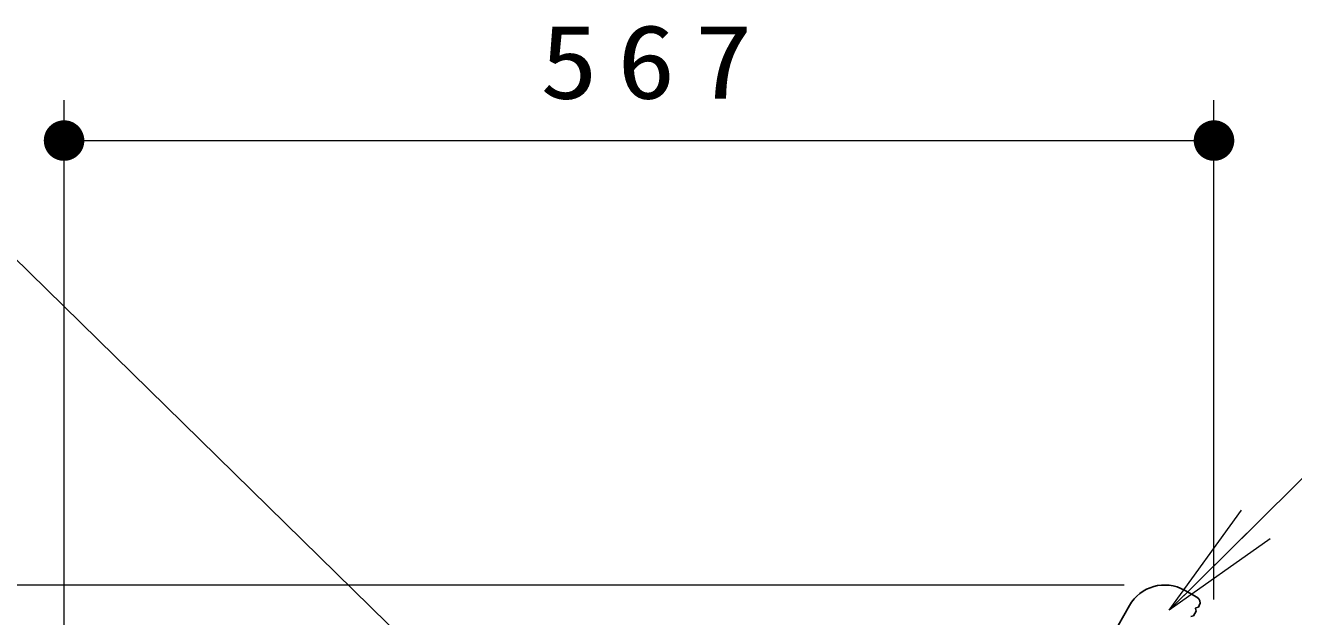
# Model space of a CAD drawing. Units: millimetres on the paper, scale 1:20. Extents: x -385 to 0, y 0 to 267.
# Drawn here: x -126.83 to -95.54, y 143.86 to 158.44 of the extents above; entities that cross this region are included whole.
import ezdxf

# ---------------------------------------------------------------- set-up
doc = ezdxf.new("R2010")
doc.units = ezdxf.units.MM
doc.layers.add('1_20', color=7, linetype='Continuous', lineweight=25)
doc.styles.add('ＭＳ ゴシック', font='')
doc.styles.get('ＭＳ ゴシック').set_extended_font_data('MS Gothic')

# ---------------------------------------------------------------- blocks, each defined once
blk = doc.blocks.new('filled_dot')
at = {"color": 0, "linetype": 'Continuous', "lineweight": -2, "const_width": 1.25}
blk.add_lwpolyline([(-0.625, 0, 1), (0.625, 0, 1)], format="xyb", close=True, dxfattribs=at)

msp = doc.modelspace()

# ---------------------------------------------------------------- linework, layer by layer
at = {"layer": '1_20', "lineweight": 13}
for p, q in [((-125.876, 127.492), (-125.876, 156.6)), ((-97.507, 144.283), (-97.507, 156.6)), ((-125.876, 155.6), (-97.507, 155.6)), ((-98.609, 144.021), (-96.828, 146.487)), ((-98.609, 144.021), (-96.477, 146.132)), ((-96.125, 145.776), (-98.609, 144.021)), ((-99.725, 144.641), (-160.254, 144.641))]:
    msp.add_line(p, q, dxfattribs=at)
at = {"layer": '1_20', "color": 3}
for p, q in [((-98.232, 144.511), (-97.927, 144.339)), ((-101.565, 140.652), (-99.595, 144.133)), ((-97.948, 143.999), (-98.015, 143.879)), ((-97.948, 143.999), (-97.965, 144.061)), ((-97.954, 144.079), (-97.892, 144.096)), ((-97.871, 144.135), (-97.892, 144.096)), ((-98.078, 143.862), (-98.015, 143.879))]:
    msp.add_line(p, q, dxfattribs=at)
at = {"layer": '1_20', "lineweight": 13}
for points in [[(-111.588, 137.515), (-128.834, 154.404), (-156.164, 154.404)], [(-98.609, 144.021), (-91.697, 150.863), (-49.079, 150.863)]]:
    msp.add_lwpolyline(points, dxfattribs=at)
at = {"layer": '1_20', "color": 3}
for centre, radius, start, end in [((-98.725, 143.641), 1, 60.5, 150.5), ((-98.001, 144.208), 0.15, 330.5, 60.5), ((-97.95, 144.065), 0.015, 105.5, 195.5)]:
    msp.add_arc(centre, radius, start, end, dxfattribs=at)

# ---------------------------------------------------------------- block references
at = {"layer": '1_20', "lineweight": 13, "xscale": 0.4, "yscale": 0.4}
msp.add_blockref('filled_dot', (-125.876, 155.6), dxfattribs=at)
at = {"layer": '1_20', "lineweight": 13, "xscale": 0.4, "yscale": 0.4, "rotation": 180}
msp.add_blockref('filled_dot', (-97.507, 155.6), dxfattribs=at)

# ---------------------------------------------------------------- texts
at = {"layer": '1_20', "insert": (-111.275, 156.6), "char_height": 1.833, "attachment_point": 8, "style": 'ＭＳ ゴシック'}
msp.add_mtext('\\T1.33;\\W1.15;567', dxfattribs=at)

doc.saveas('drawing.dxf')
